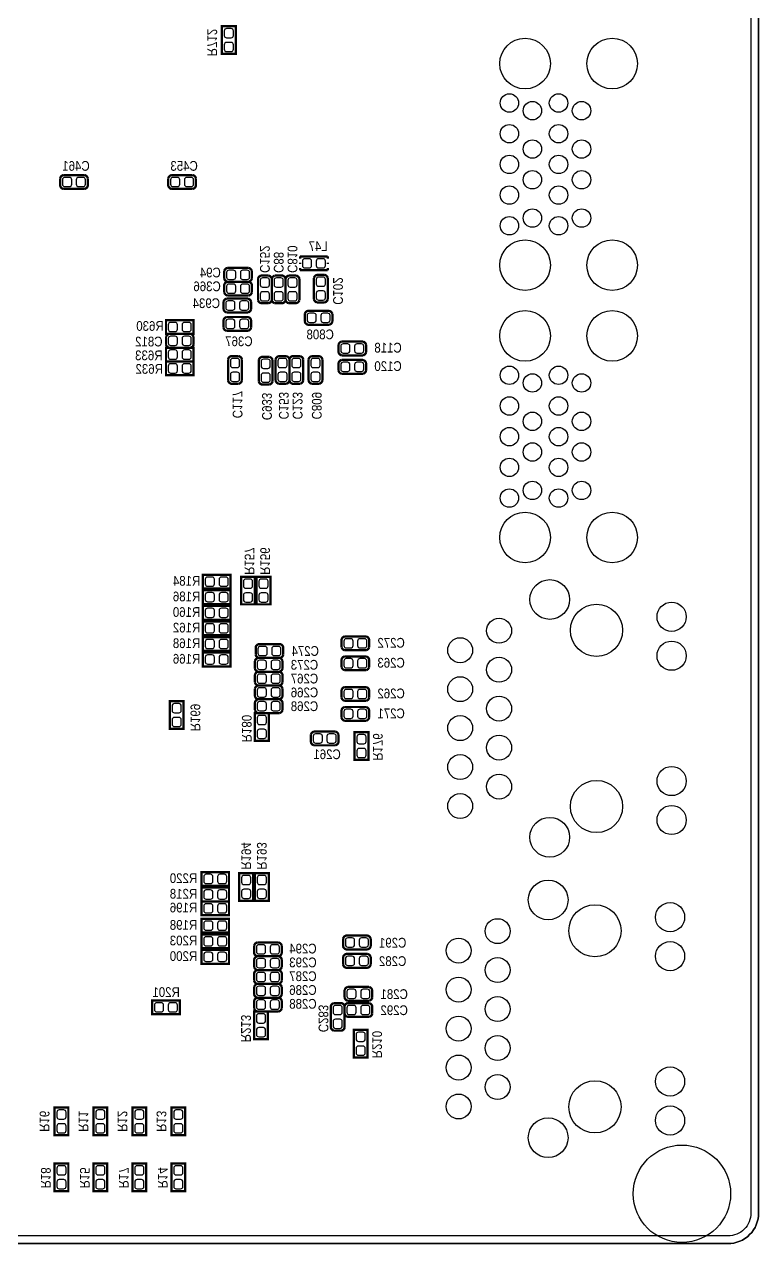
# Model space of a CAD drawing. Extents: x 35 to 230, y 10 to 165.
# Drawn here: x 182.1 to 230, y 10 to 89.5 of the extents above; entities that cross this region are included whole.
import ezdxf

# ---------------------------------------------------------------- set-up
doc = ezdxf.new("R2010")
doc.units = 0
for name, color, linetype in [('BG_OUTLINE', 254, 'CONTINUOUS'), ('PG_SILKSCREEN_BOTTOM', 254, 'CONTINUOUS'), ('PIN_SOLDERMASK_BOTTOM', 85, 'CONTINUOUS'), ('RD_SILKSCREEN_BOTTOM', 142, 'CONTINUOUS'), ('RKI_ALL', 43, 'CONTINUOUS')]:
    doc.layers.add(name, color=color, linetype=linetype)

msp = doc.modelspace()

# ---------------------------------------------------------------- linework, layer by layer
at = {"layer": 'BG_OUTLINE'}
msp.add_lwpolyline([(35, 12), (35, 121.6358, -0.414214), (37.286, 123.9218), (41.2, 123.9218), (41.2, 157.5018), (37.286, 157.5018, -0.414214), (35, 159.7878), (35, 163, -0.414214), (37, 165), (228, 165, -0.414214), (230, 163), (230, 12, -0.414214), (228, 10), (37, 10, -0.414214)], format="xyb", close=True, dxfattribs=at)
for points in [[(230, 163), (230, 12)], [(230, 12), (230, 163)], [(228, 10), (37, 10)], [(37, 10), (228, 10)]]:
    msp.add_lwpolyline(points, dxfattribs=at)
for points in [[(230, 12, -0.414214), (228, 10)], [(228, 10, 0.414214), (230, 12)]]:
    msp.add_lwpolyline(points, format="xyb", dxfattribs=at)
at = {"layer": 'PG_SILKSCREEN_BOTTOM', "const_width": 0.15}
for points in [[(195.65, 87.55), (195.9, 87.55), (195.9, 89.35), (195, 89.35), (195, 87.55), (195.65, 87.55)], [(186.25, 79.45), (186.25, 78.95)], [(193.3, 79.45), (193.3, 78.95)], [(201.9, 74.35), (200.1, 74.35)], [(200.1, 74.35), (200.1, 74.2)], [(200.1, 73.95), (200.1, 73.85)], [(201.9, 74.35), (201.9, 74.2)], [(201.9, 73.95), (201.9, 73.85)], [(196.95, 73.4), (196.95, 72.9)], [(200.1, 73.45), (200.1, 73.6)], [(201.9, 73.45), (200.1, 73.45)], [(201.9, 73.45), (201.9, 73.6)], [(196.95, 72.5), (196.95, 72)], [(196.9, 71.4), (196.9, 70.9)], [(198.05, 71.3), (197.55, 71.3)], [(198.95, 71.3), (198.45, 71.3)], [(199.85, 71.3), (199.35, 71.3)], [(201.7, 71.35), (201.2, 71.35)], [(193.15, 69.95), (193.15, 70.2), (191.35, 70.2), (191.35, 69.3), (193.15, 69.3), (193.15, 69.95)], [(196.9, 70.2), (196.9, 69.7)], [(202.2, 70.6), (202.2, 70.1)], [(193.15, 69.1), (193.15, 68.6)], [(191.35, 67.75), (191.35, 67.5), (193.15, 67.5), (193.15, 68.4), (191.35, 68.4), (191.35, 67.75)], [(204.4, 68.6), (204.4, 68.1)], [(193.15, 67.25), (193.15, 67.5), (191.35, 67.5), (191.35, 66.6), (193.15, 66.6), (193.15, 67.25)], [(195.6, 67.85), (196.1, 67.85)], [(197.6, 67.8), (198.1, 67.8)], [(198.7, 67.85), (199.2, 67.85)], [(199.6, 67.85), (200.1, 67.85)], [(200.85, 67.85), (201.35, 67.85)], [(204.4, 67.4), (204.4, 66.9)], [(193.7611, 52.9517), (193.7611, 52.7017), (195.5611, 52.7017), (195.5611, 53.6017), (193.7611, 53.6017), (193.7611, 52.9517)], [(196.4971, 53.4707), (196.2471, 53.4707), (196.2471, 51.6707), (197.1471, 51.6707), (197.1471, 53.4707), (196.4971, 53.4707)], [(197.5131, 53.4707), (197.2631, 53.4707), (197.2631, 51.6707), (198.1631, 51.6707), (198.1631, 53.4707), (197.5131, 53.4707)], [(193.7611, 51.9357), (193.7611, 51.6857), (195.5611, 51.6857), (195.5611, 52.5857), (193.7611, 52.5857), (193.7611, 51.9357)], [(193.7611, 50.9197), (193.7611, 50.6697), (195.5611, 50.6697), (195.5611, 51.5697), (193.7611, 51.5697), (193.7611, 50.9197)], [(193.7611, 49.9037), (193.7611, 49.6537), (195.5611, 49.6537), (195.5611, 50.5537), (193.7611, 50.5537), (193.7611, 49.9037)], [(193.7611, 48.8877), (193.7611, 48.6377), (195.5611, 48.6377), (195.5611, 49.5377), (193.7611, 49.5377), (193.7611, 48.8877)], [(202.8, 48.88), (202.8, 49.38)], [(193.7611, 47.8717), (193.7611, 47.6217), (195.5611, 47.6217), (195.5611, 48.5217), (193.7611, 48.5217), (193.7611, 47.8717)], [(199, 48.88), (199, 48.38)], [(198.95, 47.98), (198.95, 47.48)], [(202.8, 47.58), (202.8, 48.08)], [(198.95, 47.08), (198.95, 46.58)], [(198.95, 46.18), (198.95, 45.68)], [(202.8, 45.58), (202.8, 46.08)], [(191.85, 45.35), (191.6, 45.35), (191.6, 43.55), (192.5, 43.55), (192.5, 45.35), (191.85, 45.35)], [(198.95, 45.28), (198.95, 44.78)], [(197.4, 44.58), (197.15, 44.58), (197.15, 42.78), (198.05, 42.78), (198.05, 44.58), (197.4, 44.58)], [(202.8, 44.28), (202.8, 44.78)], [(200.8, 42.68), (200.8, 43.18)], [(204.3, 41.53), (204.55, 41.53), (204.55, 43.33), (203.65, 43.33), (203.65, 41.53), (204.3, 41.53)], [(193.6595, 33.5715), (193.6595, 33.3215), (195.4595, 33.3215), (195.4595, 34.2215), (193.6595, 34.2215), (193.6595, 33.5715)], [(196.3824, 34.1527), (196.1324, 34.1527), (196.1324, 32.3527), (197.0324, 32.3527), (197.0324, 34.1527), (196.3824, 34.1527)], [(197.3984, 34.1527), (197.1484, 34.1527), (197.1484, 32.3527), (198.0484, 32.3527), (198.0484, 34.1527), (197.3984, 34.1527)], [(193.6595, 32.5555), (193.6595, 32.3055), (195.4595, 32.3055), (195.4595, 33.2055), (193.6595, 33.2055), (193.6595, 32.5555)], [(193.6595, 31.6555), (193.6595, 31.4055), (195.4595, 31.4055), (195.4595, 32.3055), (193.6595, 32.3055), (193.6595, 31.6555)], [(193.6595, 30.5235), (193.6595, 30.2735), (195.4595, 30.2735), (195.4595, 31.1735), (193.6595, 31.1735), (193.6595, 30.5235)], [(193.6595, 29.5075), (193.6595, 29.2575), (195.4595, 29.2575), (195.4595, 30.1575), (193.6595, 30.1575), (193.6595, 29.5075)], [(198.9, 29.43), (198.9, 28.93)], [(202.9, 29.38), (202.9, 29.88)], [(193.6595, 28.4915), (193.6595, 28.2415), (195.4595, 28.2415), (195.4595, 29.1415), (193.6595, 29.1415), (193.6595, 28.4915)], [(202.9, 28.18), (202.9, 28.68)], [(198.9, 28.53), (198.9, 28.03)], [(198.9, 27.63), (198.9, 27.13)], [(198.9, 26.73), (198.9, 26.23)], [(203, 26.03), (203, 26.53)], [(190.4484, 25.1998), (190.4484, 24.9498), (192.2484, 24.9498), (192.2484, 25.8498), (190.4484, 25.8498), (190.4484, 25.1998)], [(198.9, 25.83), (198.9, 25.33)], [(202.3, 25.68), (202.8, 25.68)], [(203, 24.98), (203, 25.48)], [(197.75, 23.33), (198, 23.33), (198, 25.13), (197.1, 25.13), (197.1, 23.33), (197.75, 23.33)], [(204.25, 22.13), (204.5, 22.13), (204.5, 23.93), (203.6, 23.93), (203.6, 22.13), (204.25, 22.13)], [(184.3325, 18.864), (184.0825, 18.864), (184.0825, 17.064), (184.9825, 17.064), (184.9825, 18.864), (184.3325, 18.864)], [(186.8725, 18.864), (186.6225, 18.864), (186.6225, 17.064), (187.5225, 17.064), (187.5225, 18.864), (186.8725, 18.864)], [(189.4125, 18.864), (189.1625, 18.864), (189.1625, 17.064), (190.0625, 17.064), (190.0625, 18.864), (189.4125, 18.864)], [(191.9525, 18.864), (191.7025, 18.864), (191.7025, 17.064), (192.6025, 17.064), (192.6025, 18.864), (191.9525, 18.864)], [(184.7325, 13.424), (184.9825, 13.424), (184.9825, 15.224), (184.0825, 15.224), (184.0825, 13.424), (184.7325, 13.424)], [(187.2725, 13.424), (187.5225, 13.424), (187.5225, 15.224), (186.6225, 15.224), (186.6225, 13.424), (187.2725, 13.424)], [(189.8125, 13.424), (190.0625, 13.424), (190.0625, 15.224), (189.1625, 15.224), (189.1625, 13.424), (189.8125, 13.424)], [(192.3525, 13.424), (192.6025, 13.424), (192.6025, 15.224), (191.7025, 15.224), (191.7025, 13.424), (192.3525, 13.424)]]:
    msp.add_lwpolyline(points, dxfattribs=at)
for points in [[(186.25, 78.95, -0.265564), (186.05, 78.75), (184.65, 78.75, -0.265564), (184.45, 78.95), (184.45, 79.45, -0.265564), (184.65, 79.65), (186.05, 79.65, -0.265564), (186.25, 79.45)], [(193.3, 78.95, -0.265564), (193.1, 78.75), (191.7, 78.75, -0.265564), (191.5, 78.95), (191.5, 79.45, -0.265564), (191.7, 79.65), (193.1, 79.65, -0.265564), (193.3, 79.45)], [(196.95, 72.9, -0.265564), (196.75, 72.7), (195.35, 72.7, -0.265564), (195.15, 72.9), (195.15, 73.4, -0.265564), (195.35, 73.6), (196.75, 73.6, -0.265564), (196.95, 73.4)], [(197.55, 71.3, -0.265564), (197.35, 71.5), (197.35, 72.9, -0.265564), (197.55, 73.1), (198.05, 73.1, -0.265564), (198.25, 72.9), (198.25, 71.5, -0.265564), (198.05, 71.3)], [(198.45, 71.3, -0.265564), (198.25, 71.5), (198.25, 72.9, -0.265564), (198.45, 73.1), (198.95, 73.1, -0.265564), (199.15, 72.9), (199.15, 71.5, -0.265564), (198.95, 71.3)], [(199.35, 71.3, -0.265564), (199.15, 71.5), (199.15, 72.9, -0.265564), (199.35, 73.1), (199.85, 73.1, -0.265564), (200.05, 72.9), (200.05, 71.5, -0.265564), (199.85, 71.3)], [(201.2, 71.35, -0.265564), (201, 71.55), (201, 72.95, -0.265564), (201.2, 73.15), (201.7, 73.15, -0.265564), (201.9, 72.95), (201.9, 71.55, -0.265564), (201.7, 71.35)], [(196.95, 72, -0.265564), (196.75, 71.8), (195.35, 71.8, -0.265564), (195.15, 72), (195.15, 72.5, -0.265564), (195.35, 72.7), (196.75, 72.7, -0.265564), (196.95, 72.5)], [(196.9, 70.9, -0.265564), (196.7, 70.7), (195.3, 70.7, -0.265564), (195.1, 70.9), (195.1, 71.4, -0.265564), (195.3, 71.6), (196.7, 71.6, -0.265564), (196.9, 71.4)], [(202.2, 70.1, -0.265564), (202, 69.9), (200.6, 69.9, -0.265564), (200.4, 70.1), (200.4, 70.6, -0.265564), (200.6, 70.8), (202, 70.8, -0.265564), (202.2, 70.6)], [(196.9, 69.7, -0.265564), (196.7, 69.5), (195.3, 69.5, -0.265564), (195.1, 69.7), (195.1, 70.2, -0.265564), (195.3, 70.4), (196.7, 70.4, -0.265564), (196.9, 70.2)], [(193.15, 68.6, -0.265564), (192.95, 68.4), (191.55, 68.4, -0.265564), (191.35, 68.6), (191.35, 69.1, -0.265564), (191.55, 69.3), (192.95, 69.3, -0.265564), (193.15, 69.1)], [(204.4, 68.1, -0.265564), (204.2, 67.9), (202.8, 67.9, -0.265564), (202.6, 68.1), (202.6, 68.6, -0.265564), (202.8, 68.8), (204.2, 68.8, -0.265564), (204.4, 68.6)], [(196.1, 67.85, -0.265564), (196.3, 67.65), (196.3, 66.25, -0.265564), (196.1, 66.05), (195.6, 66.05, -0.265564), (195.4, 66.25), (195.4, 67.65, -0.265564), (195.6, 67.85)], [(198.1, 67.8, -0.265564), (198.3, 67.6), (198.3, 66.2, -0.265564), (198.1, 66), (197.6, 66, -0.265564), (197.4, 66.2), (197.4, 67.6, -0.265564), (197.6, 67.8)], [(199.2, 67.85, -0.265564), (199.4, 67.65), (199.4, 66.25, -0.265564), (199.2, 66.05), (198.7, 66.05, -0.265564), (198.5, 66.25), (198.5, 67.65, -0.265564), (198.7, 67.85)], [(200.1, 67.85, -0.265564), (200.3, 67.65), (200.3, 66.25, -0.265564), (200.1, 66.05), (199.6, 66.05, -0.265564), (199.4, 66.25), (199.4, 67.65, -0.265564), (199.6, 67.85)], [(201.35, 67.85, -0.265564), (201.55, 67.65), (201.55, 66.25, -0.265564), (201.35, 66.05), (200.85, 66.05, -0.265564), (200.65, 66.25), (200.65, 67.65, -0.265564), (200.85, 67.85)], [(204.4, 66.9, -0.265564), (204.2, 66.7), (202.8, 66.7, -0.265564), (202.6, 66.9), (202.6, 67.4, -0.265564), (202.8, 67.6), (204.2, 67.6, -0.265564), (204.4, 67.4)], [(202.8, 49.38, -0.265564), (203, 49.58), (204.4, 49.58, -0.265564), (204.6, 49.38), (204.6, 48.88, -0.265564), (204.4, 48.68), (203, 48.68, -0.265564), (202.8, 48.88)], [(199, 48.38, -0.265564), (198.8, 48.18), (197.4, 48.18, -0.265564), (197.2, 48.38), (197.2, 48.88, -0.265564), (197.4, 49.08), (198.8, 49.08, -0.265564), (199, 48.88)], [(198.95, 47.48, -0.265564), (198.75, 47.28), (197.35, 47.28, -0.265564), (197.15, 47.48), (197.15, 47.98, -0.265564), (197.35, 48.18), (198.75, 48.18, -0.265564), (198.95, 47.98)], [(202.8, 48.08, -0.265564), (203, 48.28), (204.4, 48.28, -0.265564), (204.6, 48.08), (204.6, 47.58, -0.265564), (204.4, 47.38), (203, 47.38, -0.265564), (202.8, 47.58)], [(198.95, 46.58, -0.265564), (198.75, 46.38), (197.35, 46.38, -0.265564), (197.15, 46.58), (197.15, 47.08, -0.265564), (197.35, 47.28), (198.75, 47.28, -0.265564), (198.95, 47.08)], [(198.95, 45.68, -0.265564), (198.75, 45.48), (197.35, 45.48, -0.265564), (197.15, 45.68), (197.15, 46.18, -0.265564), (197.35, 46.38), (198.75, 46.38, -0.265564), (198.95, 46.18)], [(202.8, 46.08, -0.265564), (203, 46.28), (204.4, 46.28, -0.265564), (204.6, 46.08), (204.6, 45.58, -0.265564), (204.4, 45.38), (203, 45.38, -0.265564), (202.8, 45.58)], [(198.95, 44.78, -0.265564), (198.75, 44.58), (197.35, 44.58, -0.265564), (197.15, 44.78), (197.15, 45.28, -0.265564), (197.35, 45.48), (198.75, 45.48, -0.265564), (198.95, 45.28)], [(202.8, 44.78, -0.265564), (203, 44.98), (204.4, 44.98, -0.265564), (204.6, 44.78), (204.6, 44.28, -0.265564), (204.4, 44.08), (203, 44.08, -0.265564), (202.8, 44.28)], [(200.8, 43.18, -0.265564), (201, 43.38), (202.4, 43.38, -0.265564), (202.6, 43.18), (202.6, 42.68, -0.265564), (202.4, 42.48), (201, 42.48, -0.265564), (200.8, 42.68)], [(198.9, 28.93, -0.265564), (198.7, 28.73), (197.3, 28.73, -0.265564), (197.1, 28.93), (197.1, 29.43, -0.265564), (197.3, 29.63), (198.7, 29.63, -0.265564), (198.9, 29.43)], [(202.9, 29.88, -0.265564), (203.1, 30.08), (204.5, 30.08, -0.265564), (204.7, 29.88), (204.7, 29.38, -0.265564), (204.5, 29.18), (203.1, 29.18, -0.265564), (202.9, 29.38)], [(198.9, 28.03, -0.265564), (198.7, 27.83), (197.3, 27.83, -0.265564), (197.1, 28.03), (197.1, 28.53, -0.265564), (197.3, 28.73), (198.7, 28.73, -0.265564), (198.9, 28.53)], [(202.9, 28.68, -0.265564), (203.1, 28.88), (204.5, 28.88, -0.265564), (204.7, 28.68), (204.7, 28.18, -0.265564), (204.5, 27.98), (203.1, 27.98, -0.265564), (202.9, 28.18)], [(198.9, 27.13, -0.265564), (198.7, 26.93), (197.3, 26.93, -0.265564), (197.1, 27.13), (197.1, 27.63, -0.265564), (197.3, 27.83), (198.7, 27.83, -0.265564), (198.9, 27.63)], [(198.9, 26.23, -0.265564), (198.7, 26.03), (197.3, 26.03, -0.265564), (197.1, 26.23), (197.1, 26.73, -0.265564), (197.3, 26.93), (198.7, 26.93, -0.265564), (198.9, 26.73)], [(203, 26.53, -0.265564), (203.2, 26.73), (204.6, 26.73, -0.265564), (204.8, 26.53), (204.8, 26.03, -0.265564), (204.6, 25.83), (203.2, 25.83, -0.265564), (203, 26.03)], [(198.9, 25.33, -0.265564), (198.7, 25.13), (197.3, 25.13, -0.265564), (197.1, 25.33), (197.1, 25.83, -0.265564), (197.3, 26.03), (198.7, 26.03, -0.265564), (198.9, 25.83)], [(202.8, 25.68, -0.265564), (203, 25.48), (203, 24.08, -0.265564), (202.8, 23.88), (202.3, 23.88, -0.265564), (202.1, 24.08), (202.1, 25.48, -0.265564), (202.3, 25.68)], [(203, 25.48, -0.265564), (203.2, 25.68), (204.6, 25.68, -0.265564), (204.8, 25.48), (204.8, 24.98, -0.265564), (204.6, 24.78), (203.2, 24.78, -0.265564), (203, 24.98)]]:
    msp.add_lwpolyline(points, format="xyb", dxfattribs=at)
at = {"layer": 'PIN_SOLDERMASK_BOTTOM'}
for points in [[(195.15, 89.05), (195.15, 88.75, 0.414214), (195.3, 88.6), (195.6, 88.6, 0.414214), (195.75, 88.75), (195.75, 89.05, 0.414214), (195.6, 89.2), (195.3, 89.2, 0.414214)], [(195.15, 88.15), (195.15, 87.85, 0.414214), (195.3, 87.7), (195.6, 87.7, 0.414214), (195.75, 87.85), (195.75, 88.15, 0.414214), (195.6, 88.3), (195.3, 88.3, 0.414214)], [(185.05, 79.5), (184.75, 79.5, 0.414214), (184.6, 79.35), (184.6, 79.05, 0.414214), (184.75, 78.9), (185.05, 78.9, 0.414214), (185.2, 79.05), (185.2, 79.35, 0.414214)], [(185.95, 79.5), (185.65, 79.5, 0.414214), (185.5, 79.35), (185.5, 79.05, 0.414214), (185.65, 78.9), (185.95, 78.9, 0.414214), (186.1, 79.05), (186.1, 79.35, 0.414214)], [(192.1, 79.5), (191.8, 79.5, 0.414214), (191.65, 79.35), (191.65, 79.05, 0.414214), (191.8, 78.9), (192.1, 78.9, 0.414214), (192.25, 79.05), (192.25, 79.35, 0.414214)], [(193, 79.5), (192.7, 79.5, 0.414214), (192.55, 79.35), (192.55, 79.05, 0.414214), (192.7, 78.9), (193, 78.9, 0.414214), (193.15, 79.05), (193.15, 79.35, 0.414214)], [(200.7, 74.2), (200.4, 74.2, 0.414214), (200.25, 74.05), (200.25, 73.75, 0.414214), (200.4, 73.6), (200.7, 73.6, 0.414214), (200.85, 73.75), (200.85, 74.05, 0.414214)], [(201.6, 74.2), (201.3, 74.2, 0.414214), (201.15, 74.05), (201.15, 73.75, 0.414214), (201.3, 73.6), (201.6, 73.6, 0.414214), (201.75, 73.75), (201.75, 74.05, 0.414214)], [(195.75, 73.45), (195.45, 73.45, 0.414214), (195.3, 73.3), (195.3, 73, 0.414214), (195.45, 72.85), (195.75, 72.85, 0.414214), (195.9, 73), (195.9, 73.3, 0.414214)], [(196.65, 73.45), (196.35, 73.45, 0.414214), (196.2, 73.3), (196.2, 73, 0.414214), (196.35, 72.85), (196.65, 72.85, 0.414214), (196.8, 73), (196.8, 73.3, 0.414214)], [(195.75, 72.55), (195.45, 72.55, 0.414214), (195.3, 72.4), (195.3, 72.1, 0.414214), (195.45, 71.95), (195.75, 71.95, 0.414214), (195.9, 72.1), (195.9, 72.4, 0.414214)], [(196.65, 72.55), (196.35, 72.55, 0.414214), (196.2, 72.4), (196.2, 72.1, 0.414214), (196.35, 71.95), (196.65, 71.95, 0.414214), (196.8, 72.1), (196.8, 72.4, 0.414214)], [(198.1, 72.5), (198.1, 72.8, 0.414214), (197.95, 72.95), (197.65, 72.95, 0.414214), (197.5, 72.8), (197.5, 72.5, 0.414214), (197.65, 72.35), (197.95, 72.35, 0.414214)], [(199, 72.5), (199, 72.8, 0.414214), (198.85, 72.95), (198.55, 72.95, 0.414214), (198.4, 72.8), (198.4, 72.5, 0.414214), (198.55, 72.35), (198.85, 72.35, 0.414214)], [(199.9, 72.5), (199.9, 72.8, 0.414214), (199.75, 72.95), (199.45, 72.95, 0.414214), (199.3, 72.8), (199.3, 72.5, 0.414214), (199.45, 72.35), (199.75, 72.35, 0.414214)], [(201.75, 72.55), (201.75, 72.85, 0.414214), (201.6, 73), (201.3, 73, 0.414214), (201.15, 72.85), (201.15, 72.55, 0.414214), (201.3, 72.4), (201.6, 72.4, 0.414214)], [(198.1, 71.6), (198.1, 71.9, 0.414214), (197.95, 72.05), (197.65, 72.05, 0.414214), (197.5, 71.9), (197.5, 71.6, 0.414214), (197.65, 71.45), (197.95, 71.45, 0.414214)], [(199, 71.6), (199, 71.9, 0.414214), (198.85, 72.05), (198.55, 72.05, 0.414214), (198.4, 71.9), (198.4, 71.6, 0.414214), (198.55, 71.45), (198.85, 71.45, 0.414214)], [(199.9, 71.6), (199.9, 71.9, 0.414214), (199.75, 72.05), (199.45, 72.05, 0.414214), (199.3, 71.9), (199.3, 71.6, 0.414214), (199.45, 71.45), (199.75, 71.45, 0.414214)], [(201.75, 71.65), (201.75, 71.95, 0.414214), (201.6, 72.1), (201.3, 72.1, 0.414214), (201.15, 71.95), (201.15, 71.65, 0.414214), (201.3, 71.5), (201.6, 71.5, 0.414214)], [(195.7, 71.45), (195.4, 71.45, 0.414214), (195.25, 71.3), (195.25, 71, 0.414214), (195.4, 70.85), (195.7, 70.85, 0.414214), (195.85, 71), (195.85, 71.3, 0.414214)], [(196.6, 71.45), (196.3, 71.45, 0.414214), (196.15, 71.3), (196.15, 71, 0.414214), (196.3, 70.85), (196.6, 70.85, 0.414214), (196.75, 71), (196.75, 71.3, 0.414214)], [(191.65, 69.45), (191.95, 69.45, 0.414214), (192.1, 69.6), (192.1, 69.9, 0.414214), (191.95, 70.05), (191.65, 70.05, 0.414214), (191.5, 69.9), (191.5, 69.6, 0.414214)], [(192.55, 69.45), (192.85, 69.45, 0.414214), (193, 69.6), (193, 69.9, 0.414214), (192.85, 70.05), (192.55, 70.05, 0.414214), (192.4, 69.9), (192.4, 69.6, 0.414214)], [(195.7, 70.25), (195.4, 70.25, 0.414214), (195.25, 70.1), (195.25, 69.8, 0.414214), (195.4, 69.65), (195.7, 69.65, 0.414214), (195.85, 69.8), (195.85, 70.1, 0.414214)], [(196.6, 70.25), (196.3, 70.25, 0.414214), (196.15, 70.1), (196.15, 69.8, 0.414214), (196.3, 69.65), (196.6, 69.65, 0.414214), (196.75, 69.8), (196.75, 70.1, 0.414214)], [(201, 70.65), (200.7, 70.65, 0.414214), (200.55, 70.5), (200.55, 70.2, 0.414214), (200.7, 70.05), (201, 70.05, 0.414214), (201.15, 70.2), (201.15, 70.5, 0.414214)], [(201.9, 70.65), (201.6, 70.65, 0.414214), (201.45, 70.5), (201.45, 70.2, 0.414214), (201.6, 70.05), (201.9, 70.05, 0.414214), (202.05, 70.2), (202.05, 70.5, 0.414214)], [(191.95, 69.15), (191.65, 69.15, 0.414214), (191.5, 69), (191.5, 68.7, 0.414214), (191.65, 68.55), (191.95, 68.55, 0.414214), (192.1, 68.7), (192.1, 69, 0.414214)], [(192.85, 69.15), (192.55, 69.15, 0.414214), (192.4, 69), (192.4, 68.7, 0.414214), (192.55, 68.55), (192.85, 68.55, 0.414214), (193, 68.7), (193, 69, 0.414214)], [(203.2, 68.65), (202.9, 68.65, 0.414214), (202.75, 68.5), (202.75, 68.2, 0.414214), (202.9, 68.05), (203.2, 68.05, 0.414214), (203.35, 68.2), (203.35, 68.5, 0.414214)], [(204.1, 68.65), (203.8, 68.65, 0.414214), (203.65, 68.5), (203.65, 68.2, 0.414214), (203.8, 68.05), (204.1, 68.05, 0.414214), (204.25, 68.2), (204.25, 68.5, 0.414214)], [(191.95, 68.25), (191.65, 68.25, 0.414214), (191.5, 68.1), (191.5, 67.8, 0.414214), (191.65, 67.65), (191.95, 67.65, 0.414214), (192.1, 67.8), (192.1, 68.1, 0.414214)], [(192.85, 68.25), (192.55, 68.25, 0.414214), (192.4, 68.1), (192.4, 67.8, 0.414214), (192.55, 67.65), (192.85, 67.65, 0.414214), (193, 67.8), (193, 68.1, 0.414214)], [(195.55, 67.55), (195.55, 67.25, 0.414214), (195.7, 67.1), (196, 67.1, 0.414214), (196.15, 67.25), (196.15, 67.55, 0.414214), (196, 67.7), (195.7, 67.7, 0.414214)], [(197.55, 67.5), (197.55, 67.2, 0.414214), (197.7, 67.05), (198, 67.05, 0.414214), (198.15, 67.2), (198.15, 67.5, 0.414214), (198, 67.65), (197.7, 67.65, 0.414214)], [(198.65, 67.55), (198.65, 67.25, 0.414214), (198.8, 67.1), (199.1, 67.1, 0.414214), (199.25, 67.25), (199.25, 67.55, 0.414214), (199.1, 67.7), (198.8, 67.7, 0.414214)], [(199.55, 67.55), (199.55, 67.25, 0.414214), (199.7, 67.1), (200, 67.1, 0.414214), (200.15, 67.25), (200.15, 67.55, 0.414214), (200, 67.7), (199.7, 67.7, 0.414214)], [(200.8, 67.55), (200.8, 67.25, 0.414214), (200.95, 67.1), (201.25, 67.1, 0.414214), (201.4, 67.25), (201.4, 67.55, 0.414214), (201.25, 67.7), (200.95, 67.7, 0.414214)], [(191.65, 66.75), (191.95, 66.75, 0.414214), (192.1, 66.9), (192.1, 67.2, 0.414214), (191.95, 67.35), (191.65, 67.35, 0.414214), (191.5, 67.2), (191.5, 66.9, 0.414214)], [(192.55, 66.75), (192.85, 66.75, 0.414214), (193, 66.9), (193, 67.2, 0.414214), (192.85, 67.35), (192.55, 67.35, 0.414214), (192.4, 67.2), (192.4, 66.9, 0.414214)], [(195.55, 66.65), (195.55, 66.35, 0.414214), (195.7, 66.2), (196, 66.2, 0.414214), (196.15, 66.35), (196.15, 66.65, 0.414214), (196, 66.8), (195.7, 66.8, 0.414214)], [(198.65, 66.65), (198.65, 66.35, 0.414214), (198.8, 66.2), (199.1, 66.2, 0.414214), (199.25, 66.35), (199.25, 66.65, 0.414214), (199.1, 66.8), (198.8, 66.8, 0.414214)], [(199.55, 66.65), (199.55, 66.35, 0.414214), (199.7, 66.2), (200, 66.2, 0.414214), (200.15, 66.35), (200.15, 66.65, 0.414214), (200, 66.8), (199.7, 66.8, 0.414214)], [(200.8, 66.65), (200.8, 66.35, 0.414214), (200.95, 66.2), (201.25, 66.2, 0.414214), (201.4, 66.35), (201.4, 66.65, 0.414214), (201.25, 66.8), (200.95, 66.8, 0.414214)], [(203.2, 67.45), (202.9, 67.45, 0.414214), (202.75, 67.3), (202.75, 67, 0.414214), (202.9, 66.85), (203.2, 66.85, 0.414214), (203.35, 67), (203.35, 67.3, 0.414214)], [(204.1, 67.45), (203.8, 67.45, 0.414214), (203.65, 67.3), (203.65, 67, 0.414214), (203.8, 66.85), (204.1, 66.85, 0.414214), (204.25, 67), (204.25, 67.3, 0.414214)], [(197.55, 66.6), (197.55, 66.3, 0.414214), (197.7, 66.15), (198, 66.15, 0.414214), (198.15, 66.3), (198.15, 66.6, 0.414214), (198, 66.75), (197.7, 66.75, 0.414214)], [(194.3611, 53.4517), (194.0611, 53.4517, 0.414214), (193.9111, 53.3017), (193.9111, 53.0017, 0.414214), (194.0611, 52.8517), (194.3611, 52.8517, 0.414214), (194.5111, 53.0017), (194.5111, 53.3017, 0.414214)], [(195.2611, 53.4517), (194.9611, 53.4517, 0.414214), (194.8111, 53.3017), (194.8111, 53.0017, 0.414214), (194.9611, 52.8517), (195.2611, 52.8517, 0.414214), (195.4111, 53.0017), (195.4111, 53.3017, 0.414214)], [(196.9971, 52.8707), (196.9971, 53.1707, 0.414214), (196.8471, 53.3207), (196.5471, 53.3207, 0.414214), (196.3971, 53.1707), (196.3971, 52.8707, 0.414214), (196.5471, 52.7207), (196.8471, 52.7207, 0.414214)], [(198.0131, 52.8707), (198.0131, 53.1707, 0.414214), (197.8631, 53.3207), (197.5631, 53.3207, 0.414214), (197.4131, 53.1707), (197.4131, 52.8707, 0.414214), (197.5631, 52.7207), (197.8631, 52.7207, 0.414214)], [(194.3611, 52.4357), (194.0611, 52.4357, 0.414214), (193.9111, 52.2857), (193.9111, 51.9857, 0.414214), (194.0611, 51.8357), (194.3611, 51.8357, 0.414214), (194.5111, 51.9857), (194.5111, 52.2857, 0.414214)], [(195.2611, 52.4357), (194.9611, 52.4357, 0.414214), (194.8111, 52.2857), (194.8111, 51.9857, 0.414214), (194.9611, 51.8357), (195.2611, 51.8357, 0.414214), (195.4111, 51.9857), (195.4111, 52.2857, 0.414214)], [(196.9971, 51.9707), (196.9971, 52.2707, 0.414214), (196.8471, 52.4207), (196.5471, 52.4207, 0.414214), (196.3971, 52.2707), (196.3971, 51.9707, 0.414214), (196.5471, 51.8207), (196.8471, 51.8207, 0.414214)], [(198.0131, 51.9707), (198.0131, 52.2707, 0.414214), (197.8631, 52.4207), (197.5631, 52.4207, 0.414214), (197.4131, 52.2707), (197.4131, 51.9707, 0.414214), (197.5631, 51.8207), (197.8631, 51.8207, 0.414214)], [(194.3611, 51.4197), (194.0611, 51.4197, 0.414214), (193.9111, 51.2697), (193.9111, 50.9697, 0.414214), (194.0611, 50.8197), (194.3611, 50.8197, 0.414214), (194.5111, 50.9697), (194.5111, 51.2697, 0.414214)], [(195.2611, 51.4197), (194.9611, 51.4197, 0.414214), (194.8111, 51.2697), (194.8111, 50.9697, 0.414214), (194.9611, 50.8197), (195.2611, 50.8197, 0.414214), (195.4111, 50.9697), (195.4111, 51.2697, 0.414214)], [(194.3611, 50.4037), (194.0611, 50.4037, 0.414214), (193.9111, 50.2537), (193.9111, 49.9537, 0.414214), (194.0611, 49.8037), (194.3611, 49.8037, 0.414214), (194.5111, 49.9537), (194.5111, 50.2537, 0.414214)], [(195.2611, 50.4037), (194.9611, 50.4037, 0.414214), (194.8111, 50.2537), (194.8111, 49.9537, 0.414214), (194.9611, 49.8037), (195.2611, 49.8037, 0.414214), (195.4111, 49.9537), (195.4111, 50.2537, 0.414214)], [(194.3611, 49.3877), (194.0611, 49.3877, 0.414214), (193.9111, 49.2377), (193.9111, 48.9377, 0.414214), (194.0611, 48.7877), (194.3611, 48.7877, 0.414214), (194.5111, 48.9377), (194.5111, 49.2377, 0.414214)], [(195.2611, 49.3877), (194.9611, 49.3877, 0.414214), (194.8111, 49.2377), (194.8111, 48.9377, 0.414214), (194.9611, 48.7877), (195.2611, 48.7877, 0.414214), (195.4111, 48.9377), (195.4111, 49.2377, 0.414214)], [(203.1, 48.83), (203.4, 48.83, 0.414214), (203.55, 48.98), (203.55, 49.28, 0.414214), (203.4, 49.43), (203.1, 49.43, 0.414214), (202.95, 49.28), (202.95, 48.98, 0.414214)], [(204, 48.83), (204.3, 48.83, 0.414214), (204.45, 48.98), (204.45, 49.28, 0.414214), (204.3, 49.43), (204, 49.43, 0.414214), (203.85, 49.28), (203.85, 48.98, 0.414214)], [(197.8, 48.93), (197.5, 48.93, 0.414214), (197.35, 48.78), (197.35, 48.48, 0.414214), (197.5, 48.33), (197.8, 48.33, 0.414214), (197.95, 48.48), (197.95, 48.78, 0.414214)], [(198.7, 48.93), (198.4, 48.93, 0.414214), (198.25, 48.78), (198.25, 48.48, 0.414214), (198.4, 48.33), (198.7, 48.33, 0.414214), (198.85, 48.48), (198.85, 48.78, 0.414214)], [(194.3611, 48.3717), (194.0611, 48.3717, 0.414214), (193.9111, 48.2217), (193.9111, 47.9217, 0.414214), (194.0611, 47.7717), (194.3611, 47.7717, 0.414214), (194.5111, 47.9217), (194.5111, 48.2217, 0.414214)], [(195.2611, 48.3717), (194.9611, 48.3717, 0.414214), (194.8111, 48.2217), (194.8111, 47.9217, 0.414214), (194.9611, 47.7717), (195.2611, 47.7717, 0.414214), (195.4111, 47.9217), (195.4111, 48.2217, 0.414214)], [(197.75, 48.03), (197.45, 48.03, 0.414214), (197.3, 47.88), (197.3, 47.58, 0.414214), (197.45, 47.43), (197.75, 47.43, 0.414214), (197.9, 47.58), (197.9, 47.88, 0.414214)], [(198.65, 48.03), (198.35, 48.03, 0.414214), (198.2, 47.88), (198.2, 47.58, 0.414214), (198.35, 47.43), (198.65, 47.43, 0.414214), (198.8, 47.58), (198.8, 47.88, 0.414214)], [(203.1, 47.53), (203.4, 47.53, 0.414214), (203.55, 47.68), (203.55, 47.98, 0.414214), (203.4, 48.13), (203.1, 48.13, 0.414214), (202.95, 47.98), (202.95, 47.68, 0.414214)], [(204, 47.53), (204.3, 47.53, 0.414214), (204.45, 47.68), (204.45, 47.98, 0.414214), (204.3, 48.13), (204, 48.13, 0.414214), (203.85, 47.98), (203.85, 47.68, 0.414214)], [(197.75, 47.13), (197.45, 47.13, 0.414214), (197.3, 46.98), (197.3, 46.68, 0.414214), (197.45, 46.53), (197.75, 46.53, 0.414214), (197.9, 46.68), (197.9, 46.98, 0.414214)], [(198.65, 47.13), (198.35, 47.13, 0.414214), (198.2, 46.98), (198.2, 46.68, 0.414214), (198.35, 46.53), (198.65, 46.53, 0.414214), (198.8, 46.68), (198.8, 46.98, 0.414214)], [(197.75, 46.23), (197.45, 46.23, 0.414214), (197.3, 46.08), (197.3, 45.78, 0.414214), (197.45, 45.63), (197.75, 45.63, 0.414214), (197.9, 45.78), (197.9, 46.08, 0.414214)], [(198.65, 46.23), (198.35, 46.23, 0.414214), (198.2, 46.08), (198.2, 45.78, 0.414214), (198.35, 45.63), (198.65, 45.63, 0.414214), (198.8, 45.78), (198.8, 46.08, 0.414214)], [(203.1, 45.53), (203.4, 45.53, 0.414214), (203.55, 45.68), (203.55, 45.98, 0.414214), (203.4, 46.13), (203.1, 46.13, 0.414214), (202.95, 45.98), (202.95, 45.68, 0.414214)], [(204, 45.53), (204.3, 45.53, 0.414214), (204.45, 45.68), (204.45, 45.98, 0.414214), (204.3, 46.13), (204, 46.13, 0.414214), (203.85, 45.98), (203.85, 45.68, 0.414214)], [(197.75, 45.33), (197.45, 45.33, 0.414214), (197.3, 45.18), (197.3, 44.88, 0.414214), (197.45, 44.73), (197.75, 44.73, 0.414214), (197.9, 44.88), (197.9, 45.18, 0.414214)], [(198.65, 45.33), (198.35, 45.33, 0.414214), (198.2, 45.18), (198.2, 44.88, 0.414214), (198.35, 44.73), (198.65, 44.73, 0.414214), (198.8, 44.88), (198.8, 45.18, 0.414214)], [(192.35, 44.75), (192.35, 45.05, 0.414214), (192.2, 45.2), (191.9, 45.2, 0.414214), (191.75, 45.05), (191.75, 44.75, 0.414214), (191.9, 44.6), (192.2, 44.6, 0.414214)], [(203.1, 44.23), (203.4, 44.23, 0.414214), (203.55, 44.38), (203.55, 44.68, 0.414214), (203.4, 44.83), (203.1, 44.83, 0.414214), (202.95, 44.68), (202.95, 44.38, 0.414214)], [(204, 44.23), (204.3, 44.23, 0.414214), (204.45, 44.38), (204.45, 44.68, 0.414214), (204.3, 44.83), (204, 44.83, 0.414214), (203.85, 44.68), (203.85, 44.38, 0.414214)], [(192.35, 43.85), (192.35, 44.15, 0.414214), (192.2, 44.3), (191.9, 44.3, 0.414214), (191.75, 44.15), (191.75, 43.85, 0.414214), (191.9, 43.7), (192.2, 43.7, 0.414214)], [(197.9, 43.98), (197.9, 44.28, 0.414214), (197.75, 44.43), (197.45, 44.43, 0.414214), (197.3, 44.28), (197.3, 43.98, 0.414214), (197.45, 43.83), (197.75, 43.83, 0.414214)], [(197.9, 43.08), (197.9, 43.38, 0.414214), (197.75, 43.53), (197.45, 43.53, 0.414214), (197.3, 43.38), (197.3, 43.08, 0.414214), (197.45, 42.93), (197.75, 42.93, 0.414214)], [(201.1, 42.63), (201.4, 42.63, 0.414214), (201.55, 42.78), (201.55, 43.08, 0.414214), (201.4, 43.23), (201.1, 43.23, 0.414214), (200.95, 43.08), (200.95, 42.78, 0.414214)], [(202, 42.63), (202.3, 42.63, 0.414214), (202.45, 42.78), (202.45, 43.08, 0.414214), (202.3, 43.23), (202, 43.23, 0.414214), (201.85, 43.08), (201.85, 42.78, 0.414214)], [(203.8, 43.03), (203.8, 42.73, 0.414214), (203.95, 42.58), (204.25, 42.58, 0.414214), (204.4, 42.73), (204.4, 43.03, 0.414214), (204.25, 43.18), (203.95, 43.18, 0.414214)], [(203.8, 42.13), (203.8, 41.83, 0.414214), (203.95, 41.68), (204.25, 41.68, 0.414214), (204.4, 41.83), (204.4, 42.13, 0.414214), (204.25, 42.28), (203.95, 42.28, 0.414214)], [(194.2595, 34.0715), (193.9595, 34.0715, 0.414214), (193.8095, 33.9215), (193.8095, 33.6215, 0.414214), (193.9595, 33.4715), (194.2595, 33.4715, 0.414214), (194.4095, 33.6215), (194.4095, 33.9215, 0.414214)], [(195.1595, 34.0715), (194.8595, 34.0715, 0.414214), (194.7095, 33.9215), (194.7095, 33.6215, 0.414214), (194.8595, 33.4715), (195.1595, 33.4715, 0.414214), (195.3095, 33.6215), (195.3095, 33.9215, 0.414214)], [(196.8824, 33.5527), (196.8824, 33.8527, 0.414214), (196.7324, 34.0027), (196.4324, 34.0027, 0.414214), (196.2824, 33.8527), (196.2824, 33.5527, 0.414214), (196.4324, 33.4027), (196.7324, 33.4027, 0.414214)], [(197.8984, 33.5527), (197.8984, 33.8527, 0.414214), (197.7484, 34.0027), (197.4484, 34.0027, 0.414214), (197.2984, 33.8527), (197.2984, 33.5527, 0.414214), (197.4484, 33.4027), (197.7484, 33.4027, 0.414214)], [(194.2595, 33.0555), (193.9595, 33.0555, 0.414214), (193.8095, 32.9055), (193.8095, 32.6055, 0.414214), (193.9595, 32.4555), (194.2595, 32.4555, 0.414214), (194.4095, 32.6055), (194.4095, 32.9055, 0.414214)], [(195.1595, 33.0555), (194.8595, 33.0555, 0.414214), (194.7095, 32.9055), (194.7095, 32.6055, 0.414214), (194.8595, 32.4555), (195.1595, 32.4555, 0.414214), (195.3095, 32.6055), (195.3095, 32.9055, 0.414214)], [(196.8824, 32.6527), (196.8824, 32.9527, 0.414214), (196.7324, 33.1027), (196.4324, 33.1027, 0.414214), (196.2824, 32.9527), (196.2824, 32.6527, 0.414214), (196.4324, 32.5027), (196.7324, 32.5027, 0.414214)], [(197.8984, 32.6527), (197.8984, 32.9527, 0.414214), (197.7484, 33.1027), (197.4484, 33.1027, 0.414214), (197.2984, 32.9527), (197.2984, 32.6527, 0.414214), (197.4484, 32.5027), (197.7484, 32.5027, 0.414214)], [(194.2595, 32.1555), (193.9595, 32.1555, 0.414214), (193.8095, 32.0055), (193.8095, 31.7055, 0.414214), (193.9595, 31.5555), (194.2595, 31.5555, 0.414214), (194.4095, 31.7055), (194.4095, 32.0055, 0.414214)], [(195.1595, 32.1555), (194.8595, 32.1555, 0.414214), (194.7095, 32.0055), (194.7095, 31.7055, 0.414214), (194.8595, 31.5555), (195.1595, 31.5555, 0.414214), (195.3095, 31.7055), (195.3095, 32.0055, 0.414214)], [(194.2595, 31.0235), (193.9595, 31.0235, 0.414214), (193.8095, 30.8735), (193.8095, 30.5735, 0.414214), (193.9595, 30.4235), (194.2595, 30.4235, 0.414214), (194.4095, 30.5735), (194.4095, 30.8735, 0.414214)], [(195.1595, 31.0235), (194.8595, 31.0235, 0.414214), (194.7095, 30.8735), (194.7095, 30.5735, 0.414214), (194.8595, 30.4235), (195.1595, 30.4235, 0.414214), (195.3095, 30.5735), (195.3095, 30.8735, 0.414214)], [(194.2595, 30.0075), (193.9595, 30.0075, 0.414214), (193.8095, 29.8575), (193.8095, 29.5575, 0.414214), (193.9595, 29.4075), (194.2595, 29.4075, 0.414214), (194.4095, 29.5575), (194.4095, 29.8575, 0.414214)], [(195.1595, 30.0075), (194.8595, 30.0075, 0.414214), (194.7095, 29.8575), (194.7095, 29.5575, 0.414214), (194.8595, 29.4075), (195.1595, 29.4075, 0.414214), (195.3095, 29.5575), (195.3095, 29.8575, 0.414214)], [(197.7, 29.48), (197.4, 29.48, 0.414214), (197.25, 29.33), (197.25, 29.03, 0.414214), (197.4, 28.88), (197.7, 28.88, 0.414214), (197.85, 29.03), (197.85, 29.33, 0.414214)], [(198.6, 29.48), (198.3, 29.48, 0.414214), (198.15, 29.33), (198.15, 29.03, 0.414214), (198.3, 28.88), (198.6, 28.88, 0.414214), (198.75, 29.03), (198.75, 29.33, 0.414214)], [(203.2, 29.33), (203.5, 29.33, 0.414214), (203.65, 29.48), (203.65, 29.78, 0.414214), (203.5, 29.93), (203.2, 29.93, 0.414214), (203.05, 29.78), (203.05, 29.48, 0.414214)], [(204.1, 29.33), (204.4, 29.33, 0.414214), (204.55, 29.48), (204.55, 29.78, 0.414214), (204.4, 29.93), (204.1, 29.93, 0.414214), (203.95, 29.78), (203.95, 29.48, 0.414214)], [(194.2595, 28.9915), (193.9595, 28.9915, 0.414214), (193.8095, 28.8415), (193.8095, 28.5415, 0.414214), (193.9595, 28.3915), (194.2595, 28.3915, 0.414214), (194.4095, 28.5415), (194.4095, 28.8415, 0.414214)], [(195.1595, 28.9915), (194.8595, 28.9915, 0.414214), (194.7095, 28.8415), (194.7095, 28.5415, 0.414214), (194.8595, 28.3915), (195.1595, 28.3915, 0.414214), (195.3095, 28.5415), (195.3095, 28.8415, 0.414214)], [(203.2, 28.13), (203.5, 28.13, 0.414214), (203.65, 28.28), (203.65, 28.58, 0.414214), (203.5, 28.73), (203.2, 28.73, 0.414214), (203.05, 28.58), (203.05, 28.28, 0.414214)], [(204.1, 28.13), (204.4, 28.13, 0.414214), (204.55, 28.28), (204.55, 28.58, 0.414214), (204.4, 28.73), (204.1, 28.73, 0.414214), (203.95, 28.58), (203.95, 28.28, 0.414214)], [(197.7, 28.58), (197.4, 28.58, 0.414214), (197.25, 28.43), (197.25, 28.13, 0.414214), (197.4, 27.98), (197.7, 27.98, 0.414214), (197.85, 28.13), (197.85, 28.43, 0.414214)], [(198.6, 28.58), (198.3, 28.58, 0.414214), (198.15, 28.43), (198.15, 28.13, 0.414214), (198.3, 27.98), (198.6, 27.98, 0.414214), (198.75, 28.13), (198.75, 28.43, 0.414214)], [(197.7, 27.68), (197.4, 27.68, 0.414214), (197.25, 27.53), (197.25, 27.23, 0.414214), (197.4, 27.08), (197.7, 27.08, 0.414214), (197.85, 27.23), (197.85, 27.53, 0.414214)], [(198.6, 27.68), (198.3, 27.68, 0.414214), (198.15, 27.53), (198.15, 27.23, 0.414214), (198.3, 27.08), (198.6, 27.08, 0.414214), (198.75, 27.23), (198.75, 27.53, 0.414214)], [(197.7, 26.78), (197.4, 26.78, 0.414214), (197.25, 26.63), (197.25, 26.33, 0.414214), (197.4, 26.18), (197.7, 26.18, 0.414214), (197.85, 26.33), (197.85, 26.63, 0.414214)], [(198.6, 26.78), (198.3, 26.78, 0.414214), (198.15, 26.63), (198.15, 26.33, 0.414214), (198.3, 26.18), (198.6, 26.18, 0.414214), (198.75, 26.33), (198.75, 26.63, 0.414214)], [(203.3, 25.98), (203.6, 25.98, 0.414214), (203.75, 26.13), (203.75, 26.43, 0.414214), (203.6, 26.58), (203.3, 26.58, 0.414214), (203.15, 26.43), (203.15, 26.13, 0.414214)], [(204.2, 25.98), (204.5, 25.98, 0.414214), (204.65, 26.13), (204.65, 26.43, 0.414214), (204.5, 26.58), (204.2, 26.58, 0.414214), (204.05, 26.43), (204.05, 26.13, 0.414214)], [(191.0484, 25.6998), (190.7484, 25.6998, 0.414214), (190.5984, 25.5498), (190.5984, 25.2498, 0.414214), (190.7484, 25.0998), (191.0484, 25.0998, 0.414214), (191.1984, 25.2498), (191.1984, 25.5498, 0.414214)], [(191.9484, 25.6998), (191.6484, 25.6998, 0.414214), (191.4984, 25.5498), (191.4984, 25.2498, 0.414214), (191.6484, 25.0998), (191.9484, 25.0998, 0.414214), (192.0984, 25.2498), (192.0984, 25.5498, 0.414214)], [(197.7, 25.88), (197.4, 25.88, 0.414214), (197.25, 25.73), (197.25, 25.43, 0.414214), (197.4, 25.28), (197.7, 25.28, 0.414214), (197.85, 25.43), (197.85, 25.73, 0.414214)], [(198.6, 25.88), (198.3, 25.88, 0.414214), (198.15, 25.73), (198.15, 25.43, 0.414214), (198.3, 25.28), (198.6, 25.28, 0.414214), (198.75, 25.43), (198.75, 25.73, 0.414214)], [(202.25, 25.38), (202.25, 25.08, 0.414214), (202.4, 24.93), (202.7, 24.93, 0.414214), (202.85, 25.08), (202.85, 25.38, 0.414214), (202.7, 25.53), (202.4, 25.53, 0.414214)], [(203.3, 24.93), (203.6, 24.93, 0.414214), (203.75, 25.08), (203.75, 25.38, 0.414214), (203.6, 25.53), (203.3, 25.53, 0.414214), (203.15, 25.38), (203.15, 25.08, 0.414214)], [(204.2, 24.93), (204.5, 24.93, 0.414214), (204.65, 25.08), (204.65, 25.38, 0.414214), (204.5, 25.53), (204.2, 25.53, 0.414214), (204.05, 25.38), (204.05, 25.08, 0.414214)], [(197.25, 24.83), (197.25, 24.53, 0.414214), (197.4, 24.38), (197.7, 24.38, 0.414214), (197.85, 24.53), (197.85, 24.83, 0.414214), (197.7, 24.98), (197.4, 24.98, 0.414214)], [(197.25, 23.93), (197.25, 23.63, 0.414214), (197.4, 23.48), (197.7, 23.48, 0.414214), (197.85, 23.63), (197.85, 23.93, 0.414214), (197.7, 24.08), (197.4, 24.08, 0.414214)], [(202.25, 24.48), (202.25, 24.18, 0.414214), (202.4, 24.03), (202.7, 24.03, 0.414214), (202.85, 24.18), (202.85, 24.48, 0.414214), (202.7, 24.63), (202.4, 24.63, 0.414214)], [(203.75, 23.63), (203.75, 23.33, 0.414214), (203.9, 23.18), (204.2, 23.18, 0.414214), (204.35, 23.33), (204.35, 23.63, 0.414214), (204.2, 23.78), (203.9, 23.78, 0.414214)], [(203.75, 22.73), (203.75, 22.43, 0.414214), (203.9, 22.28), (204.2, 22.28, 0.414214), (204.35, 22.43), (204.35, 22.73, 0.414214), (204.2, 22.88), (203.9, 22.88, 0.414214)], [(184.8325, 18.264), (184.8325, 18.564, 0.414214), (184.6825, 18.714), (184.3825, 18.714, 0.414214), (184.2325, 18.564), (184.2325, 18.264, 0.414214), (184.3825, 18.114), (184.6825, 18.114, 0.414214)], [(187.3725, 18.264), (187.3725, 18.564, 0.414214), (187.2225, 18.714), (186.9225, 18.714, 0.414214), (186.7725, 18.564), (186.7725, 18.264, 0.414214), (186.9225, 18.114), (187.2225, 18.114, 0.414214)], [(189.9125, 18.264), (189.9125, 18.564, 0.414214), (189.7625, 18.714), (189.4625, 18.714, 0.414214), (189.3125, 18.564), (189.3125, 18.264, 0.414214), (189.4625, 18.114), (189.7625, 18.114, 0.414214)], [(192.4525, 18.264), (192.4525, 18.564, 0.414214), (192.3025, 18.714), (192.0025, 18.714, 0.414214), (191.8525, 18.564), (191.8525, 18.264, 0.414214), (192.0025, 18.114), (192.3025, 18.114, 0.414214)], [(184.8325, 17.364), (184.8325, 17.664, 0.414214), (184.6825, 17.814), (184.3825, 17.814, 0.414214), (184.2325, 17.664), (184.2325, 17.364, 0.414214), (184.3825, 17.214), (184.6825, 17.214, 0.414214)], [(187.3725, 17.364), (187.3725, 17.664, 0.414214), (187.2225, 17.814), (186.9225, 17.814, 0.414214), (186.7725, 17.664), (186.7725, 17.364, 0.414214), (186.9225, 17.214), (187.2225, 17.214, 0.414214)], [(189.9125, 17.364), (189.9125, 17.664, 0.414214), (189.7625, 17.814), (189.4625, 17.814, 0.414214), (189.3125, 17.664), (189.3125, 17.364, 0.414214), (189.4625, 17.214), (189.7625, 17.214, 0.414214)], [(192.4525, 17.364), (192.4525, 17.664, 0.414214), (192.3025, 17.814), (192.0025, 17.814, 0.414214), (191.8525, 17.664), (191.8525, 17.364, 0.414214), (192.0025, 17.214), (192.3025, 17.214, 0.414214)], [(184.2325, 14.924), (184.2325, 14.624, 0.414214), (184.3825, 14.474), (184.6825, 14.474, 0.414214), (184.8325, 14.624), (184.8325, 14.924, 0.414214), (184.6825, 15.074), (184.3825, 15.074, 0.414214)], [(186.7725, 14.924), (186.7725, 14.624, 0.414214), (186.9225, 14.474), (187.2225, 14.474, 0.414214), (187.3725, 14.624), (187.3725, 14.924, 0.414214), (187.2225, 15.074), (186.9225, 15.074, 0.414214)], [(189.3125, 14.924), (189.3125, 14.624, 0.414214), (189.4625, 14.474), (189.7625, 14.474, 0.414214), (189.9125, 14.624), (189.9125, 14.924, 0.414214), (189.7625, 15.074), (189.4625, 15.074, 0.414214)], [(191.8525, 14.924), (191.8525, 14.624, 0.414214), (192.0025, 14.474), (192.3025, 14.474, 0.414214), (192.4525, 14.624), (192.4525, 14.924, 0.414214), (192.3025, 15.074), (192.0025, 15.074, 0.414214)], [(184.2325, 14.024), (184.2325, 13.724, 0.414214), (184.3825, 13.574), (184.6825, 13.574, 0.414214), (184.8325, 13.724), (184.8325, 14.024, 0.414214), (184.6825, 14.174), (184.3825, 14.174, 0.414214)], [(186.7725, 14.024), (186.7725, 13.724, 0.414214), (186.9225, 13.574), (187.2225, 13.574, 0.414214), (187.3725, 13.724), (187.3725, 14.024, 0.414214), (187.2225, 14.174), (186.9225, 14.174, 0.414214)], [(189.3125, 14.024), (189.3125, 13.724, 0.414214), (189.4625, 13.574), (189.7625, 13.574, 0.414214), (189.9125, 13.724), (189.9125, 14.024, 0.414214), (189.7625, 14.174), (189.4625, 14.174, 0.414214)], [(191.8525, 14.024), (191.8525, 13.724, 0.414214), (192.0025, 13.574), (192.3025, 13.574, 0.414214), (192.4525, 13.724), (192.4525, 14.024, 0.414214), (192.3025, 14.174), (192.0025, 14.174, 0.414214)]]:
    msp.add_lwpolyline(points, format="xyb", close=True, dxfattribs=at)
for centre, radius in [((214.77, 86.92), 1.65), ((220.45, 86.92), 1.65), ((213.75, 84.35), 0.6), ((215.25, 83.85), 0.6), ((216.95, 84.35), 0.6), ((218.45, 83.85), 0.6), ((213.75, 82.35), 0.6), ((216.95, 82.35), 0.6), ((215.25, 81.35), 0.6), ((218.45, 81.35), 0.6), ((213.75, 80.35), 0.6), ((216.95, 80.35), 0.6), ((215.25, 79.35), 0.6), ((218.45, 79.35), 0.6), ((213.75, 78.35), 0.6), ((216.95, 78.35), 0.6), ((215.25, 76.85), 0.6), ((218.45, 76.85), 0.6), ((213.75, 76.35), 0.6), ((216.95, 76.35), 0.6), ((214.77, 73.78), 1.65), ((220.45, 73.78), 1.65), ((214.77, 69.17), 1.65), ((220.45, 69.17), 1.65), ((213.75, 66.6), 0.6), ((216.95, 66.6), 0.6), ((215.25, 66.1), 0.6), ((218.45, 66.1), 0.6), ((213.75, 64.6), 0.6), ((216.95, 64.6), 0.6), ((215.25, 63.6), 0.6), ((218.45, 63.6), 0.6), ((213.75, 62.6), 0.6), ((216.95, 62.6), 0.6), ((215.25, 61.6), 0.6), ((218.45, 61.6), 0.6), ((213.75, 60.6), 0.6), ((216.95, 60.6), 0.6), ((215.25, 59.1), 0.6), ((218.45, 59.1), 0.6), ((213.75, 58.6), 0.6), ((216.95, 58.6), 0.6), ((214.77, 56.03), 1.65), ((220.45, 56.03), 1.65), ((216.3756, 51.9858), 1.2954), ((219.4261, 49.9767), 1.70055), ((224.3258, 50.8606), 0.95125), ((213.0761, 49.9513), 0.8128), ((210.5361, 48.6813), 0.8128), ((224.3258, 48.3206), 0.95125), ((213.0761, 47.4113), 0.8128), ((210.5361, 46.1413), 0.8128), ((213.0761, 44.8713), 0.8128), ((210.5361, 43.6013), 0.8128), ((213.0761, 42.3313), 0.8128), ((210.5361, 41.0613), 0.8128), ((213.0761, 39.7913), 0.8128), ((224.3258, 40.152), 0.95125), ((219.4261, 38.4959), 1.70055), ((210.5361, 38.5213), 0.8128), ((224.3258, 37.612), 0.95125), ((216.3756, 36.4868), 1.2954), ((216.274, 32.4024), 1.2954), ((219.3245, 30.3933), 1.70055), ((224.2242, 31.2772), 0.95125), ((212.9745, 30.3679), 0.8128), ((210.4345, 29.0979), 0.8128), ((224.2242, 28.7372), 0.95125), ((212.9745, 27.8279), 0.8128), ((210.4345, 26.5579), 0.8128), ((212.9745, 25.2879), 0.8128), ((210.4345, 24.0179), 0.8128), ((212.9745, 22.7479), 0.8128), ((210.4345, 21.4779), 0.8128), ((224.2242, 20.5686), 0.95125), ((212.9745, 20.2079), 0.8128), ((219.3245, 18.9125), 1.70055), ((210.4345, 18.9379), 0.8128), ((224.2242, 18.0286), 0.95125), ((216.274, 16.9034), 1.2954), ((225, 13.25), 3.175)]:
    msp.add_circle(centre, radius, dxfattribs=at)
at = {"layer": 'RKI_ALL'}
msp.add_lwpolyline([(35.5, 121.6358, -0.414214), (37.286, 123.4218), (41.7, 123.4218), (41.7, 158.0018), (37.286, 158.0018, -0.414214), (35.5, 159.7878), (35.5, 163, -0.414214), (37, 164.5), (228, 164.5, -0.414214), (229.5, 163), (229.5, 12, -0.414214), (228, 10.5), (37, 10.5, -0.414214), (35.5, 12)], format="xyb", close=True, dxfattribs=at)

# ---------------------------------------------------------------- texts
at = {"layer": 'RD_SILKSCREEN_BOTTOM', "text_generation_flag": 2, "width": 0.88}
for s, p in [('R712', (194.05, 87.4)), ('C152', (197.4833, 73.275)), ('C810', (199.2833, 73.275)), ('C88', (198.3833, 73.275)), ('C102', (202.25, 71.2)), ('C117', (195.7, 63.8)), ('C933', (197.6167, 63.675)), ('C153', (198.7167, 63.725)), ('C123', (199.6167, 63.725)), ('C809', (200.8667, 63.725)), ('R157', (196.4804, 53.5957)), ('R156', (197.4964, 53.5957)), ('R169', (192.95, 43.4)), ('R180', (196.3, 42.68)), ('R176', (204.85, 41.48)), ('R194', (196.2657, 34.3777)), ('R193', (197.2817, 34.3777)), ('C283', (201.3, 23.78)), ('R213', (196.25, 23.13)), ('R210', (204.8, 22.08)), ('R16', (183.1158, 17.289)), ('R11', (185.6558, 17.289)), ('R12', (188.1958, 17.289)), ('R13', (190.7358, 17.289)), ('R18', (183.1992, 13.599)), ('R15', (185.7392, 13.599)), ('R17', (188.2792, 13.599)), ('R14', (190.8192, 13.599))]:
    msp.add_text(s, height=0.635, rotation=270, dxfattribs=at).set_placement(p)
for s, p in [('C461', (186.375, 79.9333)), ('C453', (193.425, 79.9333)), ('L47', (201.9, 74.7)), ('C94', (194.925, 72.9833)), ('C366', (194.925, 72.0833)), ('C934', (194.875, 70.9833)), ('R630', (191.2, 69.5)), ('C367', (197, 68.5)), ('C808', (202.3, 68.95)), ('C812', (191.125, 68.4833)), ('C118', (206.725, 68.0833)), ('R633', (191.125, 67.5833)), ('R632', (191.15, 66.7)), ('C120', (206.725, 66.8833)), ('R184', (193.5861, 52.885)), ('R186', (193.5861, 51.869)), ('R160', (193.5861, 50.853)), ('R162', (193.5861, 49.837)), ('R168', (193.5861, 48.821)), ('C272', (206.925, 48.8467)), ('C274', (201.325, 48.3133)), ('R166', (193.5861, 47.805)), ('C273', (201.275, 47.4133)), ('C263', (206.925, 47.5467)), ('C267', (201.275, 46.5133)), ('C266', (201.275, 45.6133)), ('C262', (206.925, 45.5467)), ('C268', (201.275, 44.7133)), ('C271', (206.925, 44.2467)), ('C261', (202.75, 41.58)), ('R220', (193.3845, 33.5048)), ('R218', (193.3845, 32.4888)), ('R196', (193.3845, 31.5888)), ('R198', (193.3845, 30.4568)), ('R203', (193.3845, 29.4408)), ('C294', (201.175, 28.9133)), ('C291', (207.025, 29.2967)), ('R200', (193.3845, 28.4248)), ('C293', (201.175, 28.0133)), ('C282', (207.025, 28.0967)), ('C287', (201.175, 27.1133)), ('R201', (192.25, 26.08)), ('C286', (201.175, 26.2133)), ('C281', (207.125, 25.9467)), ('C288', (201.175, 25.3133)), ('C292', (207.125, 24.8967))]:
    msp.add_text(s, height=0.635, dxfattribs=at).set_placement(p)

doc.saveas('drawing.dxf')
